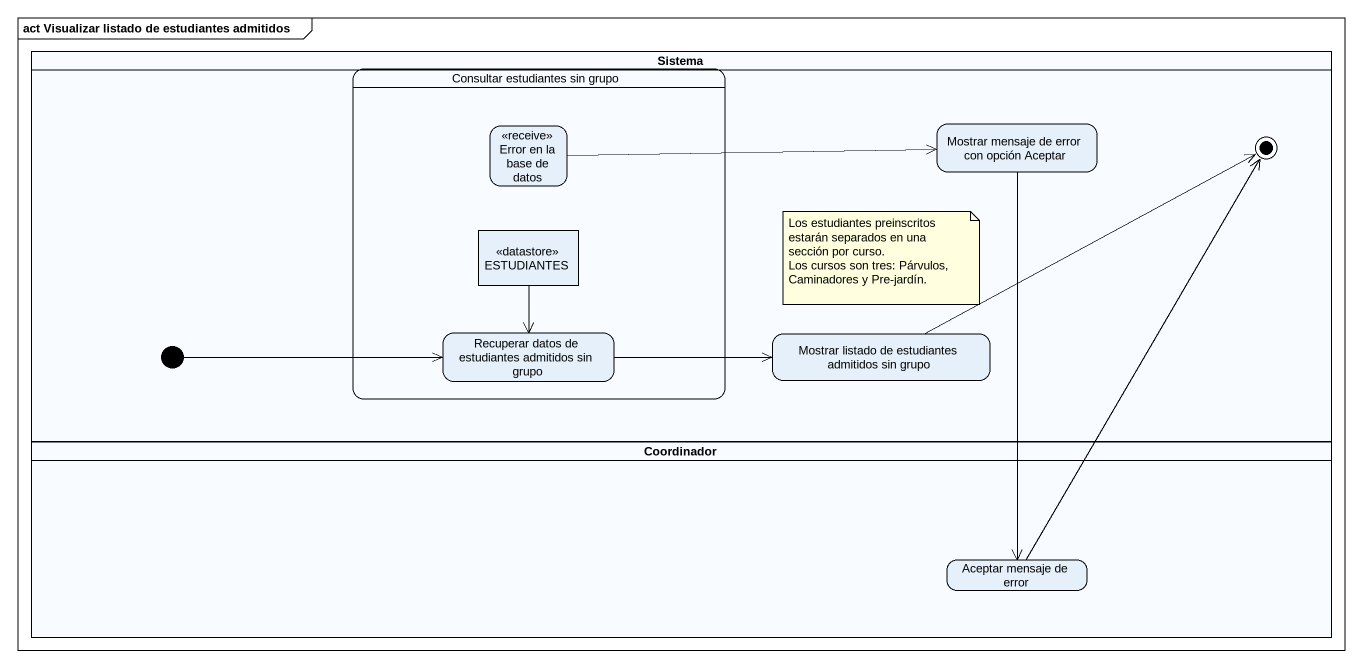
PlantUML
@startuml
mainframe act Visualizar listado de estudiantes admitidos
hide empty description
state Sistema <<partition>> {
  state "Consultar estudiantes sin grupo" as Consultar_estudiantes_sin {
    state "Error en la base de datos" as Error_en_la_base_de_datos <<receive>>
    state ESTUDIANTES <<datastore>>
    state "Recuperar datos de estudiantes admitidos sin grupo" as Recuperar_datos_de
  }
  state "Mostrar mensaje de error con opción Aceptar" as Mostrar_mensaje_de_error
  state final1 <<end>>
  state initial1 <<start>>
  state "Mostrar listado de estudiantes admitidos sin grupo" as Mostrar_listado_de
}
state Coordinador <<partition>> {
  state "Aceptar mensaje de error" as Aceptar_mensaje_de_error
}
Error_en_la_base_de_datos -right-> Mostrar_mensaje_de_error
Mostrar_mensaje_de_error --> Aceptar_mensaje_de_error
ESTUDIANTES --> Recuperar_datos_de
initial1 -right-> Recuperar_datos_de
Recuperar_datos_de -right-> Mostrar_listado_de
Mostrar_listado_de -right-> final1
Aceptar_mensaje_de_error -up-> final1
note as N1
  Los estudiantes preinscritos estarán separados en una sección por curso.
  Los cursos son tres: Párvulos, Caminadores y Pre-jardín.
end note
@enduml
